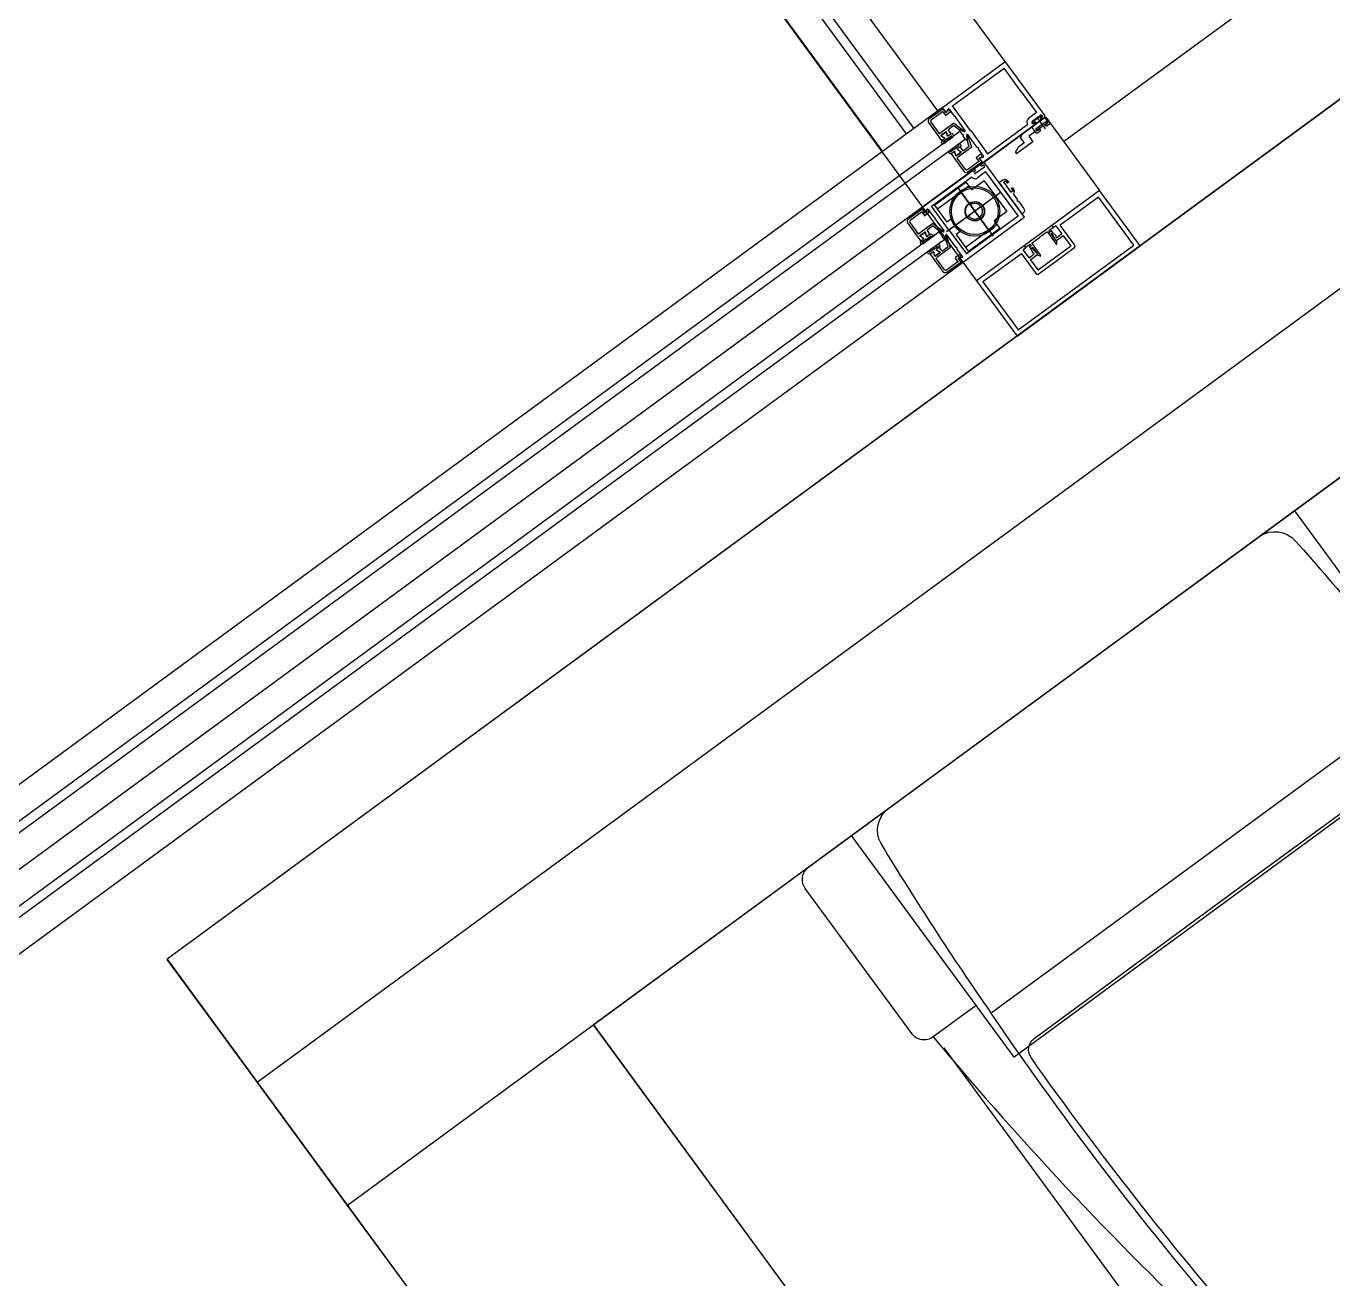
# Model space of a CAD drawing. Header units: millimetres. Extents: x 75184266 to 76346726, y -35077925 to -33679385.
# Drawn here: x 75437629 to 75438486, y -34537790 to -34536969 of the extents above; entities that cross this region are included whole.
import ezdxf

# ---------------------------------------------------------------- set-up
doc = ezdxf.new("R2010")
doc.units = ezdxf.units.MM
doc.header["$LTSCALE"] = 50
doc.header["$MEASUREMENT"] = 0
doc.linetypes.add('XR-지하3층$0$XR-지하3층$0$51A1코아(1층)-1$0$HID', pattern=[2.3, 1.5, -0.8])
for name, color, linetype in [('XR-지하3층$0$W1', 3, 'CONTINUOUS'), ('XR-지하3층$0$XR-1F-PLAN$0$A-EQP1', 1, 'CONTINUOUS'), ('XR-지하3층$0$XR-지하3층$0$AA-DWXM-DOOR', 4, 'CONTINUOUS')]:
    doc.layers.add(name, color=color, linetype=linetype)
doc.layers.add('건축', color=8, linetype='CONTINUOUS', plot=False)

# ---------------------------------------------------------------- blocks, each defined once
blk = doc.blocks.new('XR-지하3층$0$XR-1F-PLAN$0$좌변기')
at = {"layer": 'XR-지하3층$0$XR-1F-PLAN$0$A-EQP1'}
for points in [[(-544.41, 76.07), (-544.41, 111.07, 0.414214), (-554.41, 121.07), (-672.41, 121.07, 0.414214), (-682.41, 111.07), (-682.41, -318.93, 0.414214), (-672.41, -328.93), (-554.41, -328.93, 0.414214), (-544.41, -318.93), (-544.41, -283.93)], [(-544.41, 111.07, -0.030636), (-266.4, 76.37, -0.045977), (-84.44, 33.97, -0.042274), (0, 0), (0, -103.93)], [(-534.41, -281.04, 0.029867), (-267.58, -275.03, 0.046073), (-87.96, -233.12, 0.030504), (-29.08, -210.85, 0.291302), (-23.54, -202.28), (-23.45, -104.96), (-23.54, -7.63, 0.291302), (-29.08, 0.94, 0.030504), (-87.96, 23.2, 0.046073), (-267.58, 65.11, 0.029888), (-534.41, 71.12)], [(-544.41, -318.93, 0.030636), (-266.4, -284.23, 0.045977), (-84.44, -241.83, 0.042274), (0, -207.86), (0, -103.93)]]:
    blk.add_lwpolyline(points, format="xyb", dxfattribs=at)
blk.add_lwpolyline([(-502.41, -283.93), (-502.41, 76.07), (-682.41, 76.07), (-682.41, -283.93)], close=True, dxfattribs=at)
for points in [[(-667.25, 63.56, 0.336088), (-682.41, 47.97), (-682.41, -255.83, 0.369332), (-666.25, -272.75, 0.014927), (-534.41, -281.04), (-534.41, 71.12, 0.014968)], [(-495.57, 67.3, 0.408431), (-504.41, 58.31), (-504.65, -104.96), (-504.41, -268.23, 0.408431), (-495.57, -277.21, 0.024723), (-268.13, -270.06, 0.046051), (-89.49, -228.36, 0.030519), (-31.15, -206.3, 0.289645), (-28.54, -202.26), (-28.45, -104.96), (-28.54, -7.66, 0.289645), (-31.15, -3.61, 0.030519), (-89.49, 18.44, 0.046051), (-268.13, 60.14, 0.024723)]]:
    blk.add_lwpolyline(points, format="xyb", close=True, dxfattribs=at)
blk = doc.blocks.new('XR-지하3층$0$A$C0D98130B')
at = {"layer": 'XR-지하3층$0$W1', "ltscale": 0.5}
for p, q in [((-2369.73, 1629.63, -0.02), (270.75, 3566.79, -0.02)), ((329.91, 3486.17, -0.02), (270.76, 3566.8, -0.02)), ((389.06, 3405.53, -0.02), (329.91, 3486.16, -0.02)), ((-2090.17, 1586.68, -0.02), (389.06, 3405.53, -0.02)), ((1796.88, 1486.56, -0.02), (389.06, 3405.53, -0.02)), ((1635.63, 1368.26, -0.02), (227.8, 3287.23, -0.02))]:
    blk.add_line(p, q, dxfattribs=at)
at = {"layer": 'XR-지하3층$0$XR-1F-PLAN$0$A-EQP1', "rotation": 306.2657939504788}
blk.add_blockref('XR-지하3층$0$XR-1F-PLAN$0$좌변기', (401.04, 2567.96, -0.02), dxfattribs=at)
blk = doc.blocks.new('XR-지하3층$0$XR-지하3층$0$dsfdf')
at = {"layer": 'XR-지하3층$0$XR-지하3층$0$AA-DWXM-DOOR'}
for p, q in [((2010.51, 735.44), (1974.28, 708.75)), ((2009.87, 731.24), (1978.47, 708.12)), ((2065.61, 655.55), (2009.87, 731.24)), ((2069.81, 654.92), (2010.51, 735.44)), ((1974.28, 708.75), (2033.57, 628.23)), ((1978.47, 708.12), (1996.97, 683)), ((2010.07, 692.65), (1996.97, 683)), ((2004.03, 685.04), (2010.6, 689.88)), ((2010.89, 689.83), (2018.63, 679.32)), ((2020.27, 680.53), (2011.5, 692.44)), ((1997.27, 677.53), (1998.34, 678.31)), ((1997.27, 677.53), (2010.58, 659.46)), ((1998.38, 678.6), (1997.42, 679.91)), ((1997.44, 677.65), (1998.34, 678.31)), ((1997.46, 680.2), (2002.55, 683.95)), ((1998.63, 678.27), (2000.65, 675.52)), ((2000.81, 677.03), (2001.47, 676.12)), ((2000.85, 677.31), (2001.75, 677.98)), ((2001.79, 674.84), (2009.35, 680.41)), ((2002.01, 677.98), (2002.27, 677.61)), ((2003.86, 680.16), (2002.03, 678.24)), ((2002.04, 677.93), (2002.7, 677.03)), ((2002.54, 677.56), (2007.35, 680.18)), ((2002.84, 683.9), (2004.98, 680.99)), ((2002.99, 676.99), (2007.18, 680.07)), ((2007.35, 680.18), (2003.99, 684.75)), ((2007.23, 680.85), (2007.02, 680.86)), ((2007.02, 680.86), (2007.05, 680.72)), ((2007.1, 680.48), (2007.18, 680.07)), ((2009.24, 680.78), (2007.41, 680.85)), ((2018.63, 679.32), (2026.37, 668.81)), ((2029.04, 668.62), (2020.27, 680.53)), ((1890.09, 646.75), (1925.24, 672.64)), ((1924.9, 670.18), (1929.13, 664.43)), ((1925.01, 670.89), (1925.42, 671.19)), ((1929.12, 664.79), (1925.25, 670.05)), ((1925.64, 670.72), (1925.31, 670.48)), ((1933.79, 673.3), (1925.95, 667.53)), ((1926.61, 669.92), (1926.07, 670.65)), ((1926.13, 671.08), (1926.59, 670.47)), ((1927.84, 670.82), (1926.24, 673)), ((1929.92, 676.09), (1926.31, 673.43)), ((1927.57, 671.19), (1926.67, 672.42)), ((1926.71, 672.71), (1929.42, 674.71)), ((1926.97, 672.01), (1937.58, 657.6)), ((1927.78, 670.4), (1927.04, 669.85)), ((1927.3, 670.36), (1927.46, 670.48)), ((1933.74, 667.12), (1929.14, 673.36)), ((1930.09, 674.31), (1929.19, 673.65)), ((1929.7, 674.66), (1938.78, 662.34)), ((1932.1, 673.64), (1930.35, 676.02)), ((1931.28, 673.04), (1930.37, 674.27)), ((1932.04, 673.21), (1931.71, 672.97)), ((1934.97, 668.03), (1934.06, 669.26)), ((1934.46, 669.93), (1934.13, 669.69)), ((1936.64, 667.48), (1934.88, 669.86)), ((2000.94, 675.48), (2001.43, 675.84)), ((2001.68, 674.12), (2005.16, 669.4)), ((2008.64, 664.68), (2005.16, 669.4)), ((2009.35, 664.57), (2016.91, 670.14)), ((2011.76, 665.08), (2015.95, 668.16)), ((2016.1, 668.3), (2012.17, 664.48)), ((2016.32, 667.96), (2015.95, 668.16)), ((2019.47, 663.73), (2016.1, 668.3)), ((2017.23, 669.92), (2016.76, 668.15)), ((2026.33, 668.52), (2019.76, 663.68)), ((1909.81, 657.48), (1923.19, 667.33)), ((1923.19, 667.33), (1927.12, 662)), ((1929.94, 665.4), (1929.39, 666.14)), ((1930.2, 667.11), (1929.46, 666.57)), ((1929.87, 664.97), (1929.55, 664.73)), ((1929.85, 664.32), (1930.26, 664.62)), ((1930.37, 665.33), (1929.91, 665.95)), ((1930.02, 666.66), (1930.19, 666.78)), ((1932.53, 664.46), (1930.63, 667.04)), ((1930.69, 661.45), (1930.85, 661.58)), ((1950.21, 635.29), (1930.85, 661.58)), ((1956.18, 632.34), (1930.9, 666.68)), ((1936.57, 667.05), (1932.96, 664.39)), ((1934.93, 667.74), (1934.02, 667.08)), ((1938.78, 662.34), (1942.31, 664.94)), ((1942.31, 664.94), (1950.17, 654.27)), ((2009.66, 663.28), (2011.69, 660.53)), ((2009.71, 663.57), (2010.2, 663.93)), ((2011.15, 662.98), (2010.48, 663.89)), ((2010.58, 659.46), (2011.65, 660.24)), ((2011.65, 660.24), (2010.74, 659.58)), ((2011.44, 662.94), (2012.34, 663.6)), ((2012.38, 663.89), (2011.72, 664.79)), ((2012.9, 658.89), (2011.93, 660.2)), ((2012.15, 664.21), (2012.41, 663.85)), ((2012.67, 663.79), (2015.05, 664.97)), ((2018.28, 662.59), (2013.18, 658.84)), ((2015.72, 657.54), (2028.82, 667.19)), ((2016.17, 665.79), (2018.32, 662.88)), ((2016.66, 667.78), (2016.53, 667.84)), ((2016.71, 667.98), (2016.66, 667.78)), ((1909.81, 657.48), (1894.2, 645.98)), ((1939.99, 656.91), (1937.4, 657.85)), ((1939.99, 656.91), (1943.11, 659.2)), ((1943.11, 659.2), (1946.01, 655.28)), ((1949.19, 653.54), (1946.01, 655.28)), ((1949.19, 653.54), (1950.17, 654.27)), ((1991.68, 659.48), (1956.53, 633.59)), ((1962.21, 633.97), (1991.2, 655.32)), ((1969.43, 643.09), (1989.72, 658.03)), ((1972.89, 650.96), (1972.53, 651.45)), ((1972.57, 651.73), (1973.55, 652.46)), ((1973.17, 650.91), (1974.41, 651.82)), ((1974.69, 651.78), (1975.36, 650.87)), ((1977.06, 652.51), (1977.06, 652.51)), ((1977.09, 652.53), (1980.51, 655.05)), ((1981.23, 654.94), (1980.51, 655.05)), ((1981.23, 654.94), (1981.33, 655.66)), ((1981.33, 655.66), (1985.85, 658.98)), ((1989.42, 658.44), (1989.72, 658.03)), ((1991.2, 655.32), (2016, 621.65)), ((1991.97, 659.43), (2021.97, 618.7)), ((2015.72, 657.54), (2034.21, 632.43)), ((2033.57, 628.23), (2069.81, 654.92)), ((2034.21, 632.43), (2065.61, 655.55)), ((1920.04, 605.73), (1890.04, 646.47)), ((1919, 612.31), (1894.2, 645.98)), ((1967.37, 645.37), (1969, 643.16)), ((1967.8, 648.23), (1968.79, 648.95)), ((1967.95, 633.13), (1988.07, 647.95)), ((1968.12, 646.94), (1968.79, 646.03)), ((1968.16, 647.22), (1969.4, 648.13)), ((1969.07, 645.99), (1975.31, 650.59)), ((1969.44, 648.42), (1969.08, 648.91)), ((1975.59, 643.83), (2001.6, 608.51)), ((1976.28, 642.9), (1999.71, 611.08)), ((1988.07, 647.95), (1994.12, 639.74)), ((1994.12, 639.74), (1999.25, 643.52)), ((1999.25, 643.52), (2014.38, 622.99)), ((1935.11, 624.17), (1950.21, 635.29)), ((1962.21, 633.97), (1966.14, 628.63)), ((1972.08, 615.28), (2004.27, 638.98)), ((1975.06, 617.46), (2000.93, 636.52)), ((1996.59, 641.55), (2011.71, 621.02)), ((1946.18, 628.53), (1937.71, 622.29)), ((1946.38, 629.31), (1946.28, 628.7)), ((1946.38, 629.31), (1947, 629.22)), ((1951.77, 632.64), (1947.19, 629.27)), ((1950.6, 630.83), (1952.63, 628.08)), ((1952.46, 631.43), (1951.09, 631.64)), ((1952.82, 630.34), (1952.41, 632.39)), ((1952.95, 629.71), (1952.63, 631.27)), ((1955.13, 629.67), (1952.91, 628.04)), ((1955.41, 631.52), (1952.95, 629.71)), ((1953.46, 630.09), (1956.14, 632.06)), ((1955.41, 629.63), (1960.86, 622.23)), ((1955.7, 631.48), (1962.41, 622.36)), ((1957.22, 630.93), (1956.31, 632.16)), ((1957.75, 632.27), (1958.21, 631.66)), ((1958.27, 633.29), (1957.86, 632.99)), ((1958.1, 630.94), (1957.93, 630.82)), ((1958.99, 633.18), (1963.22, 627.43)), ((1985.83, 592.08), (1960.55, 626.41)), ((1960.82, 627.25), (1960.66, 627.13)), ((1961.99, 626.52), (1961.53, 627.14)), ((1963.11, 626.72), (1962.7, 626.42)), ((1967.95, 633.13), (1974, 624.92)), ((1934.1, 623.43), (1919, 612.31)), ((1926.65, 614.15), (1935.13, 620.39)), ((1930.22, 613.22), (1934.74, 619.31)), ((1931.87, 613.22), (1934.46, 616.7)), ((1934.91, 623.39), (1934.29, 623.48)), ((1935.37, 618.68), (1934.46, 616.7)), ((1935.75, 619.88), (1934.53, 617.22)), ((1934.91, 623.39), (1935, 624)), ((1935.15, 616.71), (1937.68, 618.57)), ((1935.24, 619.31), (1935.31, 619.2)), ((1937.87, 619.36), (1937.78, 618.74)), ((1937.87, 619.36), (1938.49, 619.27)), ((1938.01, 621.54), (1940.91, 621.92)), ((1941.21, 621.18), (1938.68, 619.31)), ((1938.71, 621.86), (1938.79, 621.76)), ((1946.01, 624.85), (1938.85, 622.33)), ((1939.26, 621.55), (1941.43, 621.83)), ((1945.53, 623.27), (1941.43, 621.83)), ((1944.39, 617.58), (1944.3, 617.51)), ((1947.13, 613.77), (1944.95, 616.73)), ((1945.53, 623.27), (1948.33, 619.47)), ((1945.94, 617.2), (1945.82, 617.37)), ((1945.94, 617.2), (1946.96, 615.83)), ((1948.29, 619.18), (1945.99, 617.49)), ((1946.01, 624.85), (1952.78, 615.65)), ((1947.63, 615.84), (1948.9, 617.77)), ((1949.01, 617.56), (1947.72, 615.57)), ((1951.42, 614.76), (1949.35, 617.57)), ((1950.63, 616.35), (1949.57, 617.78)), ((1962.09, 620.22), (1950.34, 611.58)), ((1960.64, 620.81), (1953.5, 615.55)), ((1965.6, 625.06), (1965.43, 624.94)), ((1984.79, 598.66), (1965.43, 624.94)), ((1968.87, 621.14), (1974, 624.92)), ((1983.99, 600.61), (1968.87, 621.14)), ((1971.54, 623.11), (1986.66, 602.57)), ((1993.26, 611.24), (2001.47, 617.28)), ((2000.89, 610.52), (2016, 621.65)), ((2001.47, 617.28), (2003.29, 614.82)), ((2003.29, 614.82), (2014.38, 622.99)), ((2017.55, 618.99), (2012.56, 615.32)), ((2016.39, 617.18), (2018.41, 614.43)), ((2018.25, 617.78), (2016.87, 617.99)), ((2018.61, 616.69), (2018.19, 618.74)), ((2018.73, 616.06), (2018.42, 617.62)), ((2021.2, 617.88), (2018.73, 616.06)), ((2019.25, 616.44), (2021.92, 618.41)), ((2021.48, 617.83), (2028.2, 608.72)), ((1921.07, 610.04), (1925.65, 613.41)), ((1922.96, 608.34), (1921.12, 609.35)), ((1922.02, 609.01), (1922.23, 610.39)), ((1923.52, 608.04), (1922.12, 608.8)), ((1923.14, 610.61), (1925.17, 607.86)), ((1925.85, 614.19), (1925.75, 613.58)), ((1925.85, 614.19), (1926.46, 614.1)), ((1930.22, 613.22), (1936.99, 604.02)), ((1931.87, 613.22), (1934.67, 609.41)), ((1934.95, 609.37), (1937.25, 611.06)), ((1938.34, 609), (1936.12, 608.36)), ((1936.29, 608.19), (1938.58, 608.83)), ((1937.54, 611.02), (1937.42, 611.18)), ((1937.54, 611.02), (1938.55, 609.64)), ((1937.64, 612.61), (1937.73, 612.68)), ((1940.46, 608.86), (1938.29, 611.82)), ((1943.51, 606.55), (1939.16, 612.46)), ((1940.46, 608.86), (1942.64, 605.91)), ((1948.44, 610.17), (1944.08, 616.09)), ((1947.13, 613.77), (1949.31, 610.81)), ((1951.31, 614.44), (1949.02, 613.8)), ((1950.06, 611.62), (1949.04, 613)), ((1950.06, 611.62), (1949.04, 613)), ((1949.25, 613.63), (1951.47, 614.28)), ((1949.96, 610.03), (1949.86, 609.96)), ((1950.06, 611.62), (1950.18, 611.45)), ((1950.63, 616.35), (1951.69, 614.91)), ((1983.99, 600.61), (1995.07, 608.77)), ((1999.89, 609.78), (1984.79, 598.66)), ((1993.26, 611.24), (1995.07, 608.77)), ((2000.7, 609.74), (2000.08, 609.83)), ((2000.7, 609.74), (2000.79, 610.35)), ((2011.56, 614.58), (2003.49, 608.64)), ((2003.79, 607.9), (2006.7, 608.27)), ((2004.5, 608.22), (2004.58, 608.11)), ((2011.8, 611.2), (2004.64, 608.69)), ((2005.05, 607.91), (2007.21, 608.18)), ((2011.31, 609.63), (2007.21, 608.18)), ((2011.31, 609.63), (2014.12, 605.82)), ((2011.75, 615.36), (2011.66, 614.75)), ((2011.75, 615.36), (2012.37, 615.27)), ((2011.8, 611.2), (2018.57, 602.01)), ((2020.92, 616.02), (2018.7, 614.39)), ((2021.2, 615.98), (2026.65, 608.59)), ((1923, 607.66), (1920.33, 605.69)), ((1921.01, 605.94), (1927.73, 596.82)), ((1921.05, 606.22), (1923.52, 608.04)), ((1922.87, 605.66), (1928.31, 598.26)), ((1922.91, 605.94), (1925.13, 607.57)), ((1929.74, 598.05), (1936.88, 603.31)), ((1929.86, 596.5), (1941.61, 605.15)), ((1936.97, 606.29), (1935.91, 607.73)), ((1938.25, 605.06), (1936.18, 607.87)), ((1936.97, 606.29), (1938.03, 604.85)), ((1938.58, 605.07), (1939.88, 607.07)), ((1939.97, 606.79), (1938.7, 604.87)), ((1941.65, 605.43), (1940.64, 606.81)), ((1941.65, 605.43), (1940.64, 606.81)), ((1941.65, 605.43), (1941.77, 605.27)), ((1943.2, 605.05), (1943.29, 605.12)), ((1986.86, 596.39), (1991.85, 600.06)), ((1992.04, 600.85), (1991.95, 600.23)), ((1992.04, 600.85), (1992.66, 600.75)), ((1992.85, 600.8), (2000.92, 606.74)), ((1996, 599.57), (2000.53, 605.66)), ((1996, 599.57), (2002.78, 590.38)), ((1997.65, 599.57), (2000.25, 603.05)), ((1997.65, 599.57), (2000.46, 595.76)), ((2001.15, 605.04), (2000.25, 603.05)), ((2001.54, 606.24), (2000.32, 603.57)), ((2000.94, 603.06), (2003.47, 604.93)), ((2001.02, 605.66), (2001.1, 605.55)), ((2004.94, 598.81), (2001.5, 603.48)), ((2003.66, 605.71), (2003.57, 605.1)), ((2003.66, 605.71), (2004.28, 605.62)), ((2007, 607.53), (2004.47, 605.67)), ((2009.87, 602.44), (2006.43, 607.11)), ((2014.23, 596.53), (2009.87, 602.44)), ((2010.18, 603.94), (2010.09, 603.87)), ((2012.92, 600.12), (2010.74, 603.08)), ((2011.73, 603.56), (2011.61, 603.72)), ((2011.73, 603.56), (2012.74, 602.18)), ((2014.07, 605.53), (2011.77, 603.84)), ((2012.92, 600.12), (2015.09, 597.17)), ((2013.41, 602.19), (2014.69, 604.12)), ((2014.8, 603.91), (2013.51, 601.92)), ((2017.09, 600.8), (2014.81, 600.15)), ((2015.04, 599.98), (2017.26, 600.63)), ((2017.2, 601.11), (2015.13, 603.92)), ((2016.41, 602.7), (2015.36, 604.14)), ((2027.87, 606.58), (2016.13, 597.93)), ((2016.41, 602.7), (2017.47, 601.26)), ((2026.43, 607.16), (2019.28, 601.9)), ((1988.79, 594.01), (1986.12, 592.04)), ((1986.8, 592.29), (1993.51, 583.17)), ((1986.84, 592.58), (1989.31, 594.39)), ((1988.74, 594.7), (1986.9, 595.7)), ((1987.81, 595.36), (1988.02, 596.74)), ((1989.31, 594.39), (1987.91, 595.15)), ((1988.65, 592.01), (1994.1, 584.62)), ((1988.7, 592.29), (1990.91, 593.93)), ((1988.93, 596.96), (1990.96, 594.21)), ((1995.65, 582.85), (2007.4, 591.5)), ((2000.74, 595.72), (2003.04, 597.41)), ((2002.76, 592.64), (2001.7, 594.08)), ((2004.13, 595.36), (2001.91, 594.71)), ((2004.04, 591.42), (2001.97, 594.23)), ((2002.08, 594.54), (2004.36, 595.18)), ((2002.76, 592.64), (2003.81, 591.2)), ((2003.33, 597.37), (2003.21, 597.53)), ((2003.33, 597.37), (2004.34, 595.99)), ((2003.42, 598.96), (2003.52, 599.03)), ((2006.25, 595.21), (2004.07, 598.17)), ((2004.37, 591.43), (2005.66, 593.42)), ((2005.76, 593.14), (2004.48, 591.22)), ((2009.3, 592.9), (2004.94, 598.81)), ((2006.25, 595.21), (2008.43, 592.26)), ((2007.44, 591.78), (2006.43, 593.16)), ((2007.44, 591.78), (2006.43, 593.16)), ((2007.44, 591.78), (2007.56, 591.62)), ((2008.99, 591.4), (2009.08, 591.47)), ((2015.84, 597.97), (2014.83, 599.35)), ((2015.84, 597.97), (2014.83, 599.35)), ((2015.75, 596.38), (2015.65, 596.31)), ((2015.84, 597.97), (2015.96, 597.81)), ((1995.52, 584.4), (2002.67, 589.66))]:
    blk.add_line(p, q, dxfattribs=at)
at = {"layer": 'XR-지하3층$0$XR-지하3층$0$AA-DWXM-DOOR', "color": 8, "linetype": 'XR-지하3층$0$XR-지하3층$0$51A1코아(1층)-1$0$HID'}
blk.add_line((1185.4, 127.81), (1974.28, 708.75), dxfattribs=at)
at = {"layer": 'XR-지하3층$0$XR-지하3층$0$AA-DWXM-DOOR', "color": 8}
for p, q in [((1926.67, 672.42), (2481.66, -81.22)), ((415.08, -563.65), (2033.57, 628.23)), ((1935.72, 617.13), (2461.01, -96.18)), ((1940.64, 620.76), (2465.94, -92.55)), ((2021.97, 618.7), (2554.7, -104.72)), ((1922.28, 602.69), (1167.17, 46.61)), ((1920.04, 605.73), (2445.52, -107.83)), ((2003.25, 601.11), (2534.1, -119.75)), ((2008.18, 604.74), (2539.03, -116.12)), ((1985.83, 592.08), (2518.57, -131.33)), ((1933.77, 587.09), (1219.49, 61.08)), ((1937.4, 582.16), (1223.12, 56.15)), ((1948.89, 566.55), (1184.58, 3.7))]:
    blk.add_line(p, q, dxfattribs=at)
at = {"layer": 'XR-지하3층$0$XR-지하3층$0$AA-DWXM-DOOR'}
for radius in [16.32, 15.3, 6.38, 6.12]:
    blk.add_circle((1987.99, 626.99), radius, dxfattribs=at)
for centre, radius, start, end in [((2010.68, 691.83), 1.02, 36.36859, 126.36859), ((2010.72, 689.71), 0.204, 36.36859, 126.36859), ((1997.32, 677.81), 0.204, 216.36859, 306.36859), ((1997.58, 680.03), 0.204, 126.36859, 216.36859), ((1998.22, 678.48), 0.204, 306.36859, 36.36859), ((1998.46, 678.15), 0.204, 36.36859, 126.36859), ((2000.97, 677.15), 0.204, 126.36859, 216.36859), ((2001.88, 677.81), 0.204, 36.36859, 126.36859), ((2002.17, 678.1), 0.204, 136.36859, 216.36859), ((2002.44, 677.74), 0.204, 216.36859, 298.60342), ((2002.67, 683.78), 0.204, 36.36859, 126.36859), ((2002.87, 677.15), 0.204, 216.36859, 306.36859), ((2004.16, 679.75), 0.51, 66.36859, 126.36859), ((2004.16, 679.75), 0.51, 66.36859, 126.36859), ((2004.15, 684.87), 0.204, 126.36859, 216.36859), ((2004.57, 680.69), 0.51, 246.36859, 36.36859), ((2007.4, 680.54), 0.306, 87.75533, 191.36859), ((2009.23, 680.57), 0.204, 306.36859, 87.75533), ((1925.31, 670.48), 0.51, 126.36859, 216.36859), ((1925.84, 671.82), 1.02, 36.36859, 126.36859), ((1925.72, 670.78), 0.51, 36.36859, 126.36859), ((1927, 670.77), 0.51, 216.36859, 306.36859), ((1926.83, 672.55), 0.204, 126.36859, 216.36859), ((1927.16, 670.89), 0.51, 306.36859, 36.36859), ((1929.54, 674.54), 0.204, 36.36859, 126.36859), ((2000.82, 675.64), 0.204, 216.36859, 306.36859), ((2001.31, 676), 0.204, 306.36859, 36.36859), ((2002.09, 674.42), 0.51, 126.36859, 216.36859), ((2016.46, 668.23), 0.306, 241.36859, 344.98185), ((2017.04, 669.98), 0.204, 344.98185, 126.36859), ((2026.2, 668.69), 0.204, 306.36859, 36.36859), ((2028.22, 668.01), 1.02, 306.36859, 36.36859), ((1929.18, 663.51), 2.55, 216.36859, 306.36859), ((1929.55, 664.73), 0.51, 216.36859, 306.36859), ((1930.32, 666.25), 0.51, 126.36859, 216.36859), ((1930.49, 666.37), 0.51, 36.36859, 126.36859), ((1929.96, 665.03), 0.51, 306.36859, 36.36859), ((1991.8, 659.31), 0.204, 36.36859, 126.36859), ((2009.05, 664.98), 0.51, 216.36859, 306.36859), ((2009.83, 663.4), 0.204, 126.36859, 216.36859), ((2010.32, 663.76), 0.204, 36.36859, 126.36859), ((2010.86, 659.41), 0.204, 126.36859, 216.36859), ((2011.31, 663.1), 0.204, 216.36859, 306.36859), ((2011.53, 660.41), 0.204, 306.36859, 36.36859), ((2011.77, 660.08), 0.204, 36.36859, 126.36859), ((2011.88, 664.91), 0.204, 126.36859, 216.36859), ((2012.31, 664.33), 0.204, 134.13376, 216.36859), ((2012.22, 663.77), 0.204, 306.36859, 36.36859), ((2012.58, 663.97), 0.204, 216.36859, 296.36859), ((2014.75, 665.38), 0.51, 306.36859, 6.36859), ((2014.75, 665.38), 0.51, 306.36859, 6.36859), ((2015.76, 665.49), 0.51, 36.36859, 186.36859), ((2018.16, 662.76), 0.204, 306.36859, 36.36859), ((2019.63, 663.85), 0.204, 216.36859, 306.36859), ((2013.06, 659.01), 0.204, 216.36859, 306.36859), ((1890.21, 646.59), 0.204, 126.36859, 216.36859), ((1953.31, 635.9), 0.204, 306.36859, 36.36859), ((1946.03, 628.74), 0.258, 306.36859, 351.36859), ((1947.03, 629.48), 0.258, 261.36859, 306.36859), ((1952.01, 632.31), 0.408, 11.36859, 126.36859), ((1953.22, 630.42), 0.408, 191.36859, 306.36859), ((1957.14, 632.77), 1.02, 126.36859, 216.36859), ((1957.63, 631.23), 0.51, 216.36859, 306.36859), ((1958.16, 632.58), 0.51, 126.36859, 216.36859), ((1957.8, 631.36), 0.51, 306.36859, 36.36859), ((1958.57, 632.88), 0.51, 36.36859, 126.36859), ((1960.96, 626.72), 0.51, 126.36859, 216.36859), ((1961.12, 626.84), 0.51, 36.36859, 126.36859), ((1962.4, 626.83), 0.51, 216.36859, 306.36859), ((1962.81, 627.13), 0.51, 306.36859, 36.36859), ((1964.08, 627.12), 2.55, 306.36859, 36.36859), ((1987.99, 626.99), 5.1, 306.36859, 216.36859), ((1934.25, 623.22), 0.258, 81.36859, 126.36859), ((1934.9, 617.05), 0.413, 155.36859, 306.36859), ((1935.26, 623.96), 0.258, 126.36859, 171.36859), ((1935.38, 620.06), 0.413, 335.36859, 126.36859), ((1937.95, 621.95), 0.413, 126.36859, 277.36859), ((1937.52, 618.78), 0.258, 306.36859, 351.36859), ((1938.53, 619.52), 0.258, 261.36859, 306.36859), ((1940.97, 621.51), 0.413, 306.36859, 97.36859), ((2017.79, 618.66), 0.408, 11.36859, 126.36859), ((2019.01, 616.77), 0.408, 191.36859, 306.36859), ((2021.8, 618.57), 0.204, 306.36859, 36.36859), ((1921.31, 609.71), 0.408, 126.36859, 241.36859), ((1922.76, 607.99), 0.408, 306.36859, 61.36859), ((1925.5, 613.62), 0.258, 306.36859, 351.36859), ((1926.5, 614.35), 0.258, 261.36859, 306.36859), ((2000.04, 609.58), 0.258, 81.36859, 126.36859), ((2001.05, 610.32), 0.258, 126.36859, 171.36859), ((2003.74, 608.31), 0.413, 126.36859, 277.36859), ((2006.75, 607.86), 0.413, 306.36859, 97.36859), ((2011.41, 614.79), 0.258, 306.36859, 351.36859), ((2012.41, 615.53), 0.258, 261.36859, 306.36859), ((1991.69, 600.27), 0.258, 306.36859, 351.36859), ((1992.7, 601.01), 0.258, 261.36859, 306.36859), ((2000.69, 603.4), 0.413, 155.36859, 306.36859), ((2001.16, 606.41), 0.413, 335.36859, 126.36859), ((2003.31, 605.13), 0.258, 306.36859, 351.36859), ((2004.32, 605.87), 0.258, 261.36859, 306.36859), ((1985.99, 592.2), 0.204, 216.36859, 306.36859), ((1987.1, 596.06), 0.408, 126.36859, 241.36859), ((1988.55, 594.34), 0.408, 306.36859, 61.36859)]:
    blk.add_arc(centre, radius, start, end, dxfattribs=at)
at = {"layer": 'XR-지하3층$0$XR-지하3층$0$AA-DWXM-DOOR', "extrusion": (0, 0, -1)}
for centre, major_axis, start_param, end_param in [((1925.49, 670.23), (0.216, 0.216), 3.292239, 4.863036), ((1925.82, 670.47), (0.216, 0.216), -1.42015, 0.150647), ((1926.49, 673.18), (0.216, 0.216), 3.292239, 4.863036), ((1926.86, 670.1), (0.216, 0.216), 1.721443, 3.292239), ((1927.6, 670.64), (-0.216, 0.216), 1.721443, 3.292239), ((1929.31, 673.48), (-0.144, 0.144), 4.863036, 6.433832), ((1930.1, 675.84), (0.216, 0.216), -1.42015, 0.150647), ((1930.21, 674.15), (0.144, 0.144), -1.42015, 0.150647), ((1931.53, 673.22), (0.216, 0.216), 1.721443, 3.292239), ((1931.86, 673.46), (0.216, 0.216), 0.150646, 1.721443), ((1934.31, 669.44), (0.216, 0.216), 3.292239, 4.863036), ((1934.64, 669.68), (0.216, 0.216), -1.42015, 0.150647), ((1929.36, 664.98), (0.216, 0.216), 1.721443, 3.292239), ((1929.64, 666.32), (0.216, 0.216), 3.292239, 4.863036), ((1929.69, 665.22), (-0.216, 0.216), 1.721443, 3.292239), ((1930.38, 666.86), (-0.216, 0.216), 0.150647, 1.721443), ((1932.78, 664.64), (0.216, 0.216), 1.721443, 3.292239), ((1933.9, 667.24), (-0.144, 0.144), 3.292239, 4.863036), ((1934.81, 667.91), (0.144, 0.144), 0.150647, 1.721443), ((1936.39, 667.3), (0.216, 0.216), 0.150647, 1.721443), ((1987.36, 656.93), (-1.8, 1.8), 0.150647, 1.721443), ((1972.69, 651.57), (0.144, 0.144), 3.292239, 4.863035), ((1973.05, 651.08), (-0.144, 0.144), 3.292239, 4.863036), ((1974.76, 650.82), (-1.44, 1.44), 0.150647, 1.381606), ((1974.53, 651.66), (-0.144, 0.144), 0.150647, 1.721443), ((1976.48, 653.35), (0.721, 0.721), 1.721443, 2.952402), ((1969.01, 646.58), (-1.44, 1.44), 4.863036, 6.433832), ((1968.28, 647.06), (0.144, 0.144), 3.292239, 4.863036), ((1968.91, 648.79), (0.144, 0.144), -1.42015, 0.150647), ((1968.95, 646.16), (-0.144, 0.144), 3.292239, 4.863036), ((1969.25, 643.34), (-0.216, 0.216), 3.292239, 4.863035), ((1969.27, 648.29), (0.144, 0.144), 0.150647, 1.721443), ((1975.19, 650.75), (-0.144, 0.144), 1.721443, 3.292239), ((1951.01, 631.13), (0.361, 0.361), 3.292239, 5.648434), ((1952.43, 631.23), (-0.144, 0.144), 0.936045, 2.157775), ((1952.79, 628.2), (0.144, 0.144), 1.721443, 3.292239), ((1955.25, 629.51), (-0.144, 0.144), 0.150647, 1.721443), ((1955.53, 631.36), (-0.144, 0.144), 0.150647, 1.721443), ((1938.96, 622.05), (-0.216, 0.216), 4.863035, 6.730538), ((1939.2, 622.06), (0.361, 0.361), 2.227588, 3.292239), ((1944.91, 616.69), (0.721, 0.721), 3.292239, 4.863036), ((1945, 616.76), (0.721, 0.721), -1.42015, 0.150647), ((1946.11, 617.32), (-0.144, 0.144), 4.863036, 6.433832), ((1948.16, 619.35), (-0.144, 0.144), 1.721443, 3.292239), ((1949.24, 617.54), (-0.288, 0.288), 6.082572, 8.004628), ((1949.18, 617.45), (0.144, 0.144), 4.501687, 6.433832), ((1960.04, 621.63), (-0.721, 0.721), 1.721443, 3.292239), ((1961.18, 621.46), (-1.08, 1.08), 1.721443, 3.292239), ((2016.8, 617.49), (-0.361, 0.361), 4.863036, 7.21923), ((2018.22, 617.58), (0.144, 0.144), -0.634752, 0.586979), ((2021.32, 617.71), (-0.144, 0.144), 0.150647, 1.721443), ((1947.29, 616.07), (0.288, 0.288), 1.370183, 3.292239), ((1945.45, 612.54), (2.52, 2.52), -0.309319, -0.197087), ((1947.55, 615.68), (-0.144, 0.144), 2.93089, 4.515302), ((1949.26, 610.78), (0.721, 0.721), 1.721443, 3.292239), ((1949.07, 613.61), (-0.144, 0.144), 5.210769, 6.795181), ((1945.45, 612.54), (2.52, 2.52), 0.49838, 0.610612), ((1949.37, 613.24), (0.288, 0.288), 3.292239, 5.214295), ((1949.35, 610.85), (-0.721, 0.721), 1.721443, 3.292239), ((1950.22, 611.74), (0.144, 0.144), 1.721443, 3.292239), ((1951.25, 614.64), (0.144, 0.144), 0.150647, 2.082792), ((1951.36, 614.67), (0.288, 0.288), 0.150647, 2.072702), ((1953.19, 615.96), (0.361, 0.361), 1.721443, 3.292239), ((2004.74, 608.4), (0.216, 0.216), 3.292239, 5.159741), ((2004.99, 608.41), (-0.361, 0.361), 3.798385, 4.863036), ((2018.58, 614.55), (0.144, 0.144), 1.721443, 3.292239), ((2021.04, 615.86), (0.144, 0.144), -1.42015, 0.150647), ((2025.82, 607.98), (0.721, 0.721), 0.150647, 1.721443), ((2026.97, 607.81), (1.08, 1.08), 0.150647, 1.721443), ((2010.69, 603.05), (-0.721, 0.721), 4.863036, 6.433832), ((2010.79, 603.11), (-0.721, 0.721), 0.150647, 1.721443), ((2011.89, 603.68), (0.144, 0.144), 3.292239, 4.863036), ((2013.07, 602.42), (0.288, 0.288), 1.370183, 3.292239), ((2011.24, 598.89), (2.52, 2.52), -0.309319, -0.197087), ((2013.33, 602.03), (-0.144, 0.144), 2.93089, 4.515302), ((2013.95, 605.7), (0.144, 0.144), 0.150647, 1.721443), ((2014.86, 599.96), (-0.144, 0.144), 5.210769, 6.795181), ((2011.24, 598.89), (2.52, 2.52), 0.49838, 0.610612), ((2015.03, 603.89), (0.288, 0.288), 4.511776, 6.433832), ((2015.16, 599.59), (-0.288, 0.288), 4.863035, 6.785091), ((2014.97, 603.8), (0.144, 0.144), 4.501687, 6.433832), ((2017.04, 600.99), (-0.144, 0.144), 1.721443, 3.653588), ((2017.14, 601.02), (0.288, 0.288), 0.150647, 2.072702), ((2018.98, 602.31), (0.361, 0.361), 1.721443, 3.292239), ((2015.05, 597.13), (-0.721, 0.721), 3.292239, 4.863036), ((2015.14, 597.2), (0.721, 0.721), 0.150647, 1.721443), ((2016.01, 598.09), (0.144, 0.144), 1.721443, 3.292239)]:
    blk.add_ellipse(centre, major_axis=major_axis, ratio=1, start_param=start_param, end_param=end_param, dxfattribs=at)
at = {"layer": 'XR-지하3층$0$XR-지하3층$0$AA-DWXM-DOOR'}
for centre, major_axis, start_param, end_param in [((1934.99, 619.12), (-0.216, 0.216), 4.561742, 6.429245), ((1934.9, 618.9), (-0.361, 0.361), 3.497092, 4.561742), ((1922.22, 608.98), (-0.144, 0.144), 0.634752, 1.856482), ((1922.73, 610.31), (-0.361, 0.361), 4.561742, 6.917937), ((1934.83, 609.53), (0.144, 0.144), 2.990946, 4.561742), ((1936.24, 607.97), (0.288, 0.288), 1.06889, 2.990946), ((1936.34, 607.99), (-0.144, 0.144), -0.511995, 1.42015), ((1938.24, 611.79), (0.721, 0.721), 1.42015, 2.990946), ((1937.38, 610.89), (-0.144, 0.144), 4.561742, 6.132539), ((1938.33, 611.85), (0.721, 0.721), 6.132539, 7.703335), ((1938.23, 609.4), (-0.288, 0.288), 2.639687, 4.561742), ((1938.52, 609.03), (0.144, 0.144), 4.200394, 5.784805), ((1942.14, 610.1), (-2.52, 2.52), 0.960185, 1.072417), ((1921.18, 606.06), (0.144, 0.144), 1.42015, 2.990946), ((1923.03, 605.78), (-0.144, 0.144), -0.150647, 1.42015), ((1925.01, 607.74), (0.144, 0.144), 4.561742, 6.132539), ((1936.58, 603.72), (0.361, 0.361), 4.561742, 6.132539), ((1938.36, 605.09), (0.288, 0.288), 2.990946, 4.913002), ((1938.41, 605.18), (-0.144, 0.144), 1.42015, 3.352295), ((1940.05, 606.96), (-0.144, 0.144), -1.37371, 0.210702), ((1940.31, 606.57), (-0.288, 0.288), 4.561742, 6.483798), ((1942.14, 610.1), (2.52, 2.52), 3.338679, 3.450911), ((1941.49, 605.31), (0.144, 0.144), 4.561742, 6.132539), ((1942.6, 605.87), (0.721, 0.721), 2.990946, 4.561742), ((1942.69, 605.94), (-0.721, 0.721), 2.990946, 4.561742), ((2000.78, 605.48), (0.216, 0.216), 6.132539, 8.000041), ((2000.69, 605.25), (0.361, 0.361), 5.067888, 6.132539), ((1928.96, 597.73), (1.08, 1.08), 2.990946, 4.561742), ((1929.13, 598.87), (-0.721, 0.721), 1.42015, 2.990946), ((1986.96, 592.41), (-0.144, 0.144), -0.150647, 1.42015), ((1988.01, 595.33), (-0.144, 0.144), 0.634752, 1.856482), ((1988.52, 596.66), (0.361, 0.361), 6.132539, 8.488733), ((1988.82, 592.13), (-0.144, 0.144), -0.150647, 1.42015), ((1990.79, 594.09), (-0.144, 0.144), 2.990946, 4.561742), ((2000.62, 595.88), (0.144, 0.144), 2.990946, 4.561742), ((2002.03, 594.32), (-0.288, 0.288), -0.501906, 1.42015), ((2002.13, 594.35), (-0.144, 0.144), -0.511995, 1.42015), ((2004.03, 598.14), (0.721, 0.721), 1.42015, 2.990946), ((2003.16, 597.25), (-0.144, 0.144), 4.561742, 6.132539), ((2004.12, 598.21), (0.721, 0.721), 6.132539, 7.703335), ((2004.14, 591.44), (0.288, 0.288), 2.990946, 4.913002), ((2004.2, 591.54), (0.144, 0.144), 2.990946, 4.923091), ((2004.01, 595.75), (0.288, 0.288), 4.210483, 6.132539), ((2004.31, 595.38), (0.144, 0.144), 4.200394, 5.784805), ((2007.93, 596.45), (2.52, 2.52), 2.530981, 2.643213), ((2005.83, 593.31), (-0.144, 0.144), -1.37371, 0.210702), ((2006.1, 592.92), (-0.288, 0.288), 4.561742, 6.483798), ((2007.93, 596.45), (2.52, 2.52), 3.338679, 3.450911), ((2007.28, 591.66), (-0.144, 0.144), 2.990946, 4.561742), ((2008.38, 592.22), (0.721, 0.721), 2.990946, 4.561742), ((2008.48, 592.29), (0.721, 0.721), 4.561742, 6.132539), ((1994.74, 584.08), (1.08, 1.08), 2.990946, 4.561742), ((1994.92, 585.22), (0.721, 0.721), 2.990946, 4.561742), ((2002.37, 590.07), (0.361, 0.361), 4.561742, 6.132539)]:
    blk.add_ellipse(centre, major_axis=major_axis, ratio=1, start_param=start_param, end_param=end_param, dxfattribs=at)

msp = doc.modelspace()

# ---------------------------------------------------------------- hatches: boundary and pattern name
at = {"layer": '건축', "ltscale": 100}
h = msp.add_hatch(dxfattribs=at)
h.set_pattern_fill('NET', color=256, scale=5000, angle=36.25067)
h.set_pattern_definition([(306.265, (75446750.14, -34523876.16), (503.93, 369.702), []), (36.265, (75446750.14, -34523876.16), (-369.702, 503.93), [])])
h.paths.add_polyline_path([(75436940.65, -34535177.65), (75440285.64, -34532725.28), (75445329.1, -34530249.8), (75446236.44, -34529751.83), (75446533.24, -34530292.64), (75446796.24, -34530148.3), (75446092.35, -34528865.76), (75443568.64, -34525424.99), (75442596.14, -34524409.43), (75444031.44, -34523605.98), (75448225.27, -34520529.92), (75449171.57, -34521820.08), (75445370.24, -34524608.25), (75445265.84, -34525287.25), (75446353.63, -34526770.32), (75446829.38, -34526421.37), (75447472.17, -34527382.28), (75447036.74, -34527701.66), (75448967.78, -34530334.4), (75448379.81, -34530765.65), (75447423.19, -34531290.66), (75447277.37, -34531024.95), (75447014.37, -34531169.29), (75447208.31, -34531522.67), (75442342.87, -34534192.93), (75438359.67, -34537113.21)])

# ---------------------------------------------------------------- linework, layer by layer
at = {"layer": '건축', "ltscale": 0.5}
for p, q in [((75442342.87, -34534192.93, 0), (75437721.88, -34537580.8, 0)), ((75442450.57, -34534361.97, 0), (75438001.43, -34537623.85, 0))]:
    msp.add_line(p, q, dxfattribs=at)
at = {"layer": '건축', "ltscale": 100}
for p, q in [((75442396.72, -34534277.45, 0), (75437781, -34537661.45, 0)), ((75437721.88, -34537580.8, 0), (75446668.41, -34549783.7, 0)), ((75438001.43, -34537623.85, 0), (75446829.7, -34549665.45, 0))]:
    msp.add_line(p, q, dxfattribs=at)
at = {"layer": '건축', "ltscale": 100, "elevation": 0}
msp.add_lwpolyline([(75439423.39, -34539265), (75438231.09, -34537638.74)], dxfattribs=at)

# ---------------------------------------------------------------- block references
at = {"layer": '건축', "ltscale": 0.5, "xscale": -1, "rotation": 72.53025961178537}
msp.add_blockref('XR-지하3층$0$A$C0D98130B', (75441205.43, -34538393.3, 0.02), dxfattribs=at)
at = {"layer": '건축', "rotation": 269.8778567151124}
msp.add_blockref('XR-지하3층$0$XR-지하3층$0$dsfdf', (75437628.52, -34535101.13, 0), dxfattribs=at)

doc.saveas('drawing.dxf')
